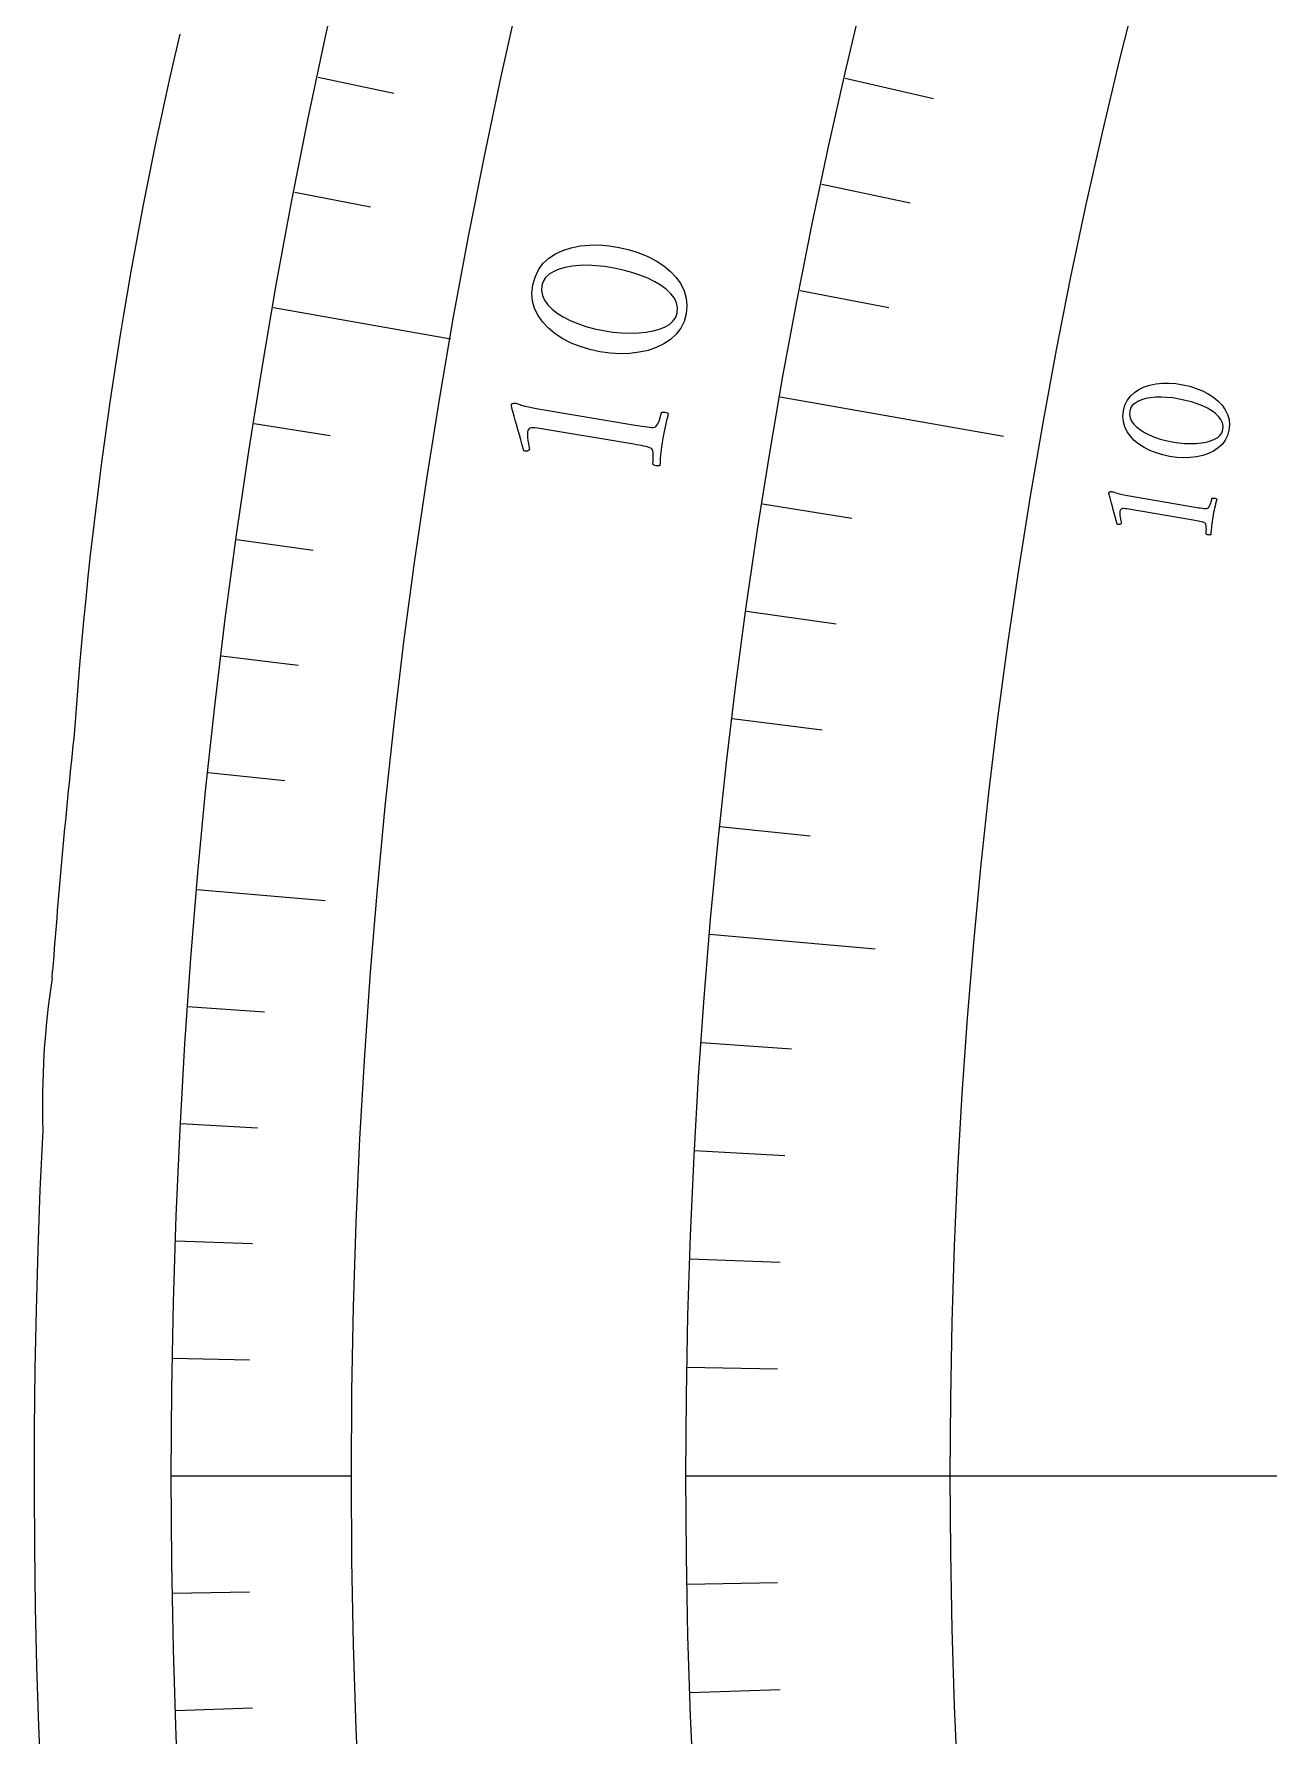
# Model space of a CAD drawing. Header units: millimetres. Extents: x -50 to 50, y -50 to 64.
# Drawn here: x -50 to -41, y -1.9 to 10.5 of the extents above; entities that cross this region are included whole.
import ezdxf

# ---------------------------------------------------------------- set-up
doc = ezdxf.new("R2010")
doc.units = ezdxf.units.MM
for name, color, linetype in [('CUT_OUTER', 1, 'Continuous'), ('ENGRAVE', 7, 'Continuous'), ('ENGRAVE_FINE', 8, 'Continuous'), ('TEXT', 5, 'Continuous')]:
    doc.layers.add(name, color=color, linetype=linetype)

msp = doc.modelspace()

# ---------------------------------------------------------------- linework, layer by layer
at = {"layer": 'CUT_OUTER'}
msp.add_lwpolyline([(-49.8683, 3.6253), (-49.8645, 3.6782)], dxfattribs=at)
for centre, radius, start, end in [((-17.8996, 3.2202), 31.8813, 166.79873, 176.03037), ((-0.6288, 0.0522), 49.369, 173.74957, 175.78799), ((0, -0.0002), 49.9998, 177.11535, 4.43206), ((-43.7761, 2.6938), 6.163, 171.30666, 181.65282)]:
    msp.add_arc(centre, radius, start, end, dxfattribs=at)
at = {"layer": 'ENGRAVE'}
for points in [[(-48.2556, 8.5088), (-46.963, 8.2808)], [(-44.5626, 7.8576), (-42.9376, 7.5711)], [(-48.8135, 4.2706), (-47.8796, 4.1889)], [(-45.0778, 3.9438), (-43.8724, 3.8383)], [(-49, 0), (-47.6875, 0)], [(-45.25, 0), (-39.75, 0)]]:
    msp.add_lwpolyline(points, dxfattribs=at)
for radius in [49, 49, 47.6875, 45.25, 45.25, 43.325]:
    msp.add_circle((0, 0), radius, dxfattribs=at)
at = {"layer": 'ENGRAVE_FINE'}
for points in [[(-47.9292, 10.1877), (-47.379, 10.0707)], [(-44.0902, 10.179), (-43.4472, 10.0306)], [(-48.0997, 9.3496), (-47.5476, 9.2423)], [(-44.2612, 9.408), (-43.6156, 9.2708)], [(-44.4186, 8.6341), (-43.7708, 8.5082)], [(-48.3967, 7.6653), (-47.8412, 7.5773)], [(-44.6929, 7.0787), (-44.041, 6.9754)], [(-48.5231, 6.8195), (-47.9661, 6.7412)], [(-44.8096, 6.2976), (-44.1561, 6.2057)], [(-48.6348, 5.9716), (-48.0765, 5.903)], [(-44.9127, 5.5146), (-44.2576, 5.4342)], [(-48.7316, 5.1219), (-48.1722, 5.0631)], [(-45.0021, 4.7299), (-44.3457, 4.6609)], [(-48.8806, 3.4181), (-48.3195, 3.3788)], [(-45.1398, 3.1565), (-44.4814, 3.1104)], [(-48.9328, 2.5645), (-48.3711, 2.535)], [(-45.188, 2.3682), (-44.5289, 2.3337)], [(-48.9702, 1.7101), (-48.408, 1.6904)], [(-45.2224, 1.5792), (-44.5628, 1.5562)], [(-48.9925, 0.8552), (-48.4301, 0.8454)], [(-45.2431, 0.7897), (-44.5832, 0.7782)], [(-48.9925, -0.8552), (-48.4301, -0.8454)], [(-45.2431, -0.7897), (-44.5832, -0.7782)], [(-45.2224, -1.5792), (-44.5628, -1.5562)], [(-48.9702, -1.7101), (-48.408, -1.6904)]]:
    msp.add_lwpolyline(points, dxfattribs=at)
at = {"layer": 'TEXT'}
for points in [[(-46.3659, 8.6718), (-46.3499, 8.7308), (-46.3251, 8.7831), (-46.2918, 8.8287), (-46.2497, 8.8675), (-46.2007, 8.8998), (-46.1464, 8.9255), (-46.0867, 8.9448), (-46.0217, 8.9577), (-45.953, 8.9642), (-45.8825, 8.9647), (-45.81, 8.959), (-45.7356, 8.9473), (-45.6623, 8.9301), (-45.5931, 8.9079), (-45.5279, 8.8808), (-45.4668, 8.8488), (-45.4113, 8.8124), (-45.363, 8.7724), (-45.3217, 8.7287), (-45.2876, 8.6812), (-45.2623, 8.6306), (-45.2474, 8.5774), (-45.243, 8.5215), (-45.249, 8.4629), (-45.2643, 8.4076), (-45.2884, 8.3581), (-45.3215, 8.3142), (-45.3634, 8.276), (-45.4124, 8.2437), (-45.4668, 8.2174), (-45.5264, 8.1971), (-45.5914, 8.1828), (-45.66, 8.1747), (-45.7306, 8.1726), (-45.8032, 8.1768), (-45.8778, 8.1872), (-45.9514, 8.2032), (-46.021, 8.2243), (-46.0865, 8.2505), (-46.1481, 8.2818), (-46.204, 8.3177), (-46.2526, 8.3578), (-46.2939, 8.4019), (-46.3278, 8.4501), (-46.3529, 8.5017), (-46.3677, 8.5559), (-46.372, 8.6126), (-46.3659, 8.6718)], [(-46.3002, 8.6689), (-46.3028, 8.6324), (-46.2964, 8.597), (-46.2813, 8.5627), (-46.2573, 8.5294), (-46.2257, 8.4977), (-46.188, 8.4681), (-46.144, 8.4404), (-46.0937, 8.4148), (-46.0385, 8.3918), (-45.9795, 8.3718), (-45.9167, 8.3548), (-45.8501, 8.3408), (-45.7837, 8.3306), (-45.7193, 8.3244), (-45.6571, 8.3223), (-45.597, 8.3242), (-45.5406, 8.3298), (-45.4894, 8.3391), (-45.4434, 8.3518), (-45.4025, 8.3682), (-45.3683, 8.388), (-45.3422, 8.4112), (-45.3242, 8.4378), (-45.3142, 8.4678), (-45.3116, 8.5058), (-45.3182, 8.5421), (-45.334, 8.5768), (-45.3592, 8.6098), (-45.3921, 8.6409), (-45.4314, 8.67), (-45.477, 8.697), (-45.529, 8.722), (-45.5857, 8.7445), (-45.6455, 8.7644), (-45.7083, 8.7814), (-45.7742, 8.7958), (-45.8411, 8.8068), (-45.9053, 8.8138), (-45.9667, 8.8166), (-46.0253, 8.8152), (-46.08, 8.8099), (-46.1296, 8.8007), (-46.1743, 8.7878), (-46.2139, 8.7711), (-46.2471, 8.7508), (-46.2726, 8.7269), (-46.2903, 8.6996), (-46.3002, 8.6689)], [(-42.0623, 7.7565), (-42.0514, 7.7969), (-42.0345, 7.8328), (-42.0117, 7.864), (-41.983, 7.8907), (-41.9494, 7.9129), (-41.9121, 7.9307), (-41.8711, 7.9441), (-41.8264, 7.953), (-41.7793, 7.9577), (-41.7308, 7.9582), (-41.681, 7.9546), (-41.6298, 7.9467), (-41.5793, 7.9351), (-41.5317, 7.9201), (-41.4868, 7.9017), (-41.4447, 7.8798), (-41.4064, 7.855), (-41.3731, 7.8276), (-41.3446, 7.7976), (-41.321, 7.765), (-41.3035, 7.7303), (-41.2932, 7.6937), (-41.29, 7.6552), (-41.294, 7.6148), (-41.3045, 7.5767), (-41.321, 7.5426), (-41.3437, 7.5123), (-41.3725, 7.486), (-41.4062, 7.4636), (-41.4435, 7.4455), (-41.4845, 7.4315), (-41.5292, 7.4216), (-41.5764, 7.416), (-41.6249, 7.4146), (-41.6748, 7.4174), (-41.7261, 7.4245), (-41.7767, 7.4355), (-41.8245, 7.45), (-41.8696, 7.4679), (-41.912, 7.4894), (-41.9504, 7.514), (-41.9839, 7.5414), (-42.0123, 7.5717), (-42.0357, 7.6047), (-42.053, 7.64), (-42.0633, 7.6771), (-42.0663, 7.7159), (-42.0623, 7.7565)], [(-45.6287, 7.5133), (-46.3328, 7.6292), (-46.3501, 7.6316), (-46.3647, 7.6324), (-46.3766, 7.6318), (-46.3858, 7.6296), (-46.3928, 7.6259), (-46.3983, 7.6203), (-46.4022, 7.613), (-46.4046, 7.604), (-46.4057, 7.5925), (-46.4054, 7.5781), (-46.404, 7.5607), (-46.4013, 7.5403), (-46.3981, 7.5197), (-46.395, 7.5017), (-46.392, 7.4863), (-46.3892, 7.4735), (-46.397, 7.4674), (-46.405, 7.4635), (-46.4134, 7.4617), (-46.4222, 7.4621), (-46.4223, 7.4621), (-46.4226, 7.4621), (-46.4232, 7.4622), (-46.424, 7.4624), (-46.4272, 7.4631), (-46.4296, 7.4642), (-46.4313, 7.4656), (-46.4323, 7.4674), (-46.4426, 7.506), (-46.453, 7.5443), (-46.4636, 7.5823), (-46.4743, 7.62), (-46.4846, 7.656), (-46.4939, 7.6888), (-46.5022, 7.7184), (-46.5095, 7.7449), (-46.5155, 7.7668), (-46.5197, 7.7827), (-46.5222, 7.7926), (-46.5229, 7.7965), (-46.5223, 7.8001), (-46.5209, 7.8042), (-46.5183, 7.8074), (-46.5145, 7.8096), (-46.5095, 7.811), (-46.5041, 7.8118), (-46.4991, 7.8125), (-46.4947, 7.8131), (-46.4907, 7.8134), (-46.4881, 7.8125), (-46.4801, 7.8098), (-46.4669, 7.8053), (-46.4483, 7.7989), (-46.4247, 7.7917), (-46.3964, 7.7846), (-46.3634, 7.7777), (-46.3257, 7.7709), (-45.6059, 7.6501), (-45.5867, 7.647), (-45.5681, 7.644), (-45.5501, 7.6413), (-45.5328, 7.6388), (-45.5165, 7.6369), (-45.5016, 7.6361), (-45.4882, 7.6362), (-45.4762, 7.6375), (-45.4713, 7.6397), (-45.4663, 7.6445), (-45.4611, 7.6517), (-45.4557, 7.6613), (-45.4504, 7.6725), (-45.4457, 7.684), (-45.4414, 7.696), (-45.4377, 7.7084), (-45.4345, 7.7201), (-45.4319, 7.7299), (-45.43, 7.738), (-45.4288, 7.7442), (-45.4242, 7.7459), (-45.4183, 7.7467), (-45.4112, 7.7468), (-45.4028, 7.7461), (-45.3946, 7.7447), (-45.3879, 7.7424), (-45.3827, 7.7395), (-45.379, 7.7357), (-45.3851, 7.71), (-45.3909, 7.6854), (-45.3964, 7.6619), (-45.4017, 7.6395), (-45.4066, 7.6172), (-45.4114, 7.5939), (-45.4159, 7.5696), (-45.4203, 7.5444), (-45.4241, 7.5202), (-45.4275, 7.497), (-45.4303, 7.4748), (-45.4325, 7.4537), (-45.4346, 7.4324), (-45.4368, 7.4095), (-45.4391, 7.385), (-45.4416, 7.3589), (-45.4463, 7.3566), (-45.4522, 7.3554), (-45.4593, 7.3555), (-45.4675, 7.3568), (-45.4757, 7.3588), (-45.4824, 7.3612), (-45.4877, 7.3639), (-45.4915, 7.367), (-45.4907, 7.3733), (-45.4898, 7.3815), (-45.489, 7.3917), (-45.4883, 7.4038), (-45.4878, 7.4167), (-45.488, 7.4294), (-45.4888, 7.4419), (-45.4901, 7.4541), (-45.4921, 7.4649), (-45.4948, 7.4731), (-45.4981, 7.4786), (-45.5021, 7.4815), (-45.513, 7.4866), (-45.5257, 7.4913), (-45.5399, 7.4956), (-45.5559, 7.4995), (-45.573, 7.5031), (-45.5909, 7.5066), (-45.6094, 7.51), (-45.6287, 7.5133)], [(-42.0172, 7.7546), (-42.0188, 7.7296), (-42.0144, 7.7054), (-42.0039, 7.6818), (-41.9873, 7.6591), (-41.9656, 7.6374), (-41.9396, 7.6171), (-41.9093, 7.5982), (-41.8747, 7.5806), (-41.8367, 7.5649), (-41.7961, 7.5512), (-41.7529, 7.5396), (-41.7072, 7.53), (-41.6615, 7.5231), (-41.6172, 7.5189), (-41.5745, 7.5174), (-41.5332, 7.5188), (-41.4944, 7.5228), (-41.4592, 7.5292), (-41.4275, 7.538), (-41.3995, 7.5493), (-41.376, 7.563), (-41.3581, 7.579), (-41.3457, 7.5974), (-41.3389, 7.6181), (-41.3372, 7.6442), (-41.3418, 7.6692), (-41.3527, 7.693), (-41.3701, 7.7157), (-41.3928, 7.7371), (-41.4198, 7.757), (-41.4513, 7.7754), (-41.4871, 7.7925), (-41.5262, 7.8078), (-41.5673, 7.8213), (-41.6105, 7.8329), (-41.6559, 7.8426), (-41.7019, 7.85), (-41.746, 7.8546), (-41.7882, 7.8564), (-41.8285, 7.8553), (-41.8661, 7.8515), (-41.9002, 7.8452), (-41.9309, 7.8362), (-41.958, 7.8247), (-41.9808, 7.8107), (-41.9983, 7.7944), (-42.0104, 7.7756), (-42.0172, 7.7546)], [(-41.5553, 6.9611), (-42.0391, 7.0422), (-42.0511, 7.0438), (-42.0611, 7.0444), (-42.0693, 7.044), (-42.0756, 7.0426), (-42.0804, 7.04), (-42.0842, 7.0362), (-42.0869, 7.0312), (-42.0886, 7.025), (-42.0893, 7.0172), (-42.0892, 7.0073), (-42.0882, 6.9954), (-42.0864, 6.9814), (-42.0842, 6.9673), (-42.0821, 6.9549), (-42.0802, 6.9444), (-42.0783, 6.9356), (-42.0836, 6.9314), (-42.0891, 6.9288), (-42.0949, 6.9276), (-42.1009, 6.9278), (-42.101, 6.9279), (-42.1012, 6.9279), (-42.1016, 6.928), (-42.1022, 6.928), (-42.1044, 6.9286), (-42.106, 6.9293), (-42.1072, 6.9303), (-42.1079, 6.9315), (-42.1149, 6.958), (-42.122, 6.9843), (-42.1292, 7.0103), (-42.1365, 7.0362), (-42.1435, 7.0609), (-42.1498, 7.0834), (-42.1555, 7.1037), (-42.1605, 7.1218), (-42.1646, 7.1368), (-42.1675, 7.1477), (-42.1691, 7.1545), (-42.1696, 7.1572), (-42.1692, 7.1596), (-42.1683, 7.1624), (-42.1665, 7.1646), (-42.1639, 7.1661), (-42.1604, 7.1671), (-42.1567, 7.1676), (-42.1533, 7.1681), (-42.1502, 7.1685), (-42.1475, 7.1687), (-42.1457, 7.1681), (-42.1402, 7.1662), (-42.1311, 7.1631), (-42.1184, 7.1587), (-42.1022, 7.1537), (-42.0827, 7.1488), (-42.06, 7.144), (-42.0341, 7.1392), (-41.5395, 7.0552), (-41.5262, 7.053), (-41.5134, 7.051), (-41.5011, 7.0491), (-41.4891, 7.0473), (-41.478, 7.046), (-41.4677, 7.0454), (-41.4585, 7.0455), (-41.4503, 7.0464), (-41.4469, 7.0479), (-41.4435, 7.0512), (-41.4399, 7.0561), (-41.4361, 7.0628), (-41.4325, 7.0704), (-41.4292, 7.0784), (-41.4263, 7.0866), (-41.4237, 7.0951), (-41.4215, 7.1032), (-41.4197, 7.11), (-41.4184, 7.1155), (-41.4175, 7.1198), (-41.4144, 7.1209), (-41.4103, 7.1215), (-41.4054, 7.1216), (-41.3997, 7.1211), (-41.394, 7.1201), (-41.3894, 7.1185), (-41.3858, 7.1165), (-41.3833, 7.1139), (-41.3875, 7.0962), (-41.3916, 7.0793), (-41.3954, 7.0631), (-41.399, 7.0477), (-41.4025, 7.0323), (-41.4058, 7.0162), (-41.4089, 6.9996), (-41.412, 6.9822), (-41.4147, 6.9655), (-41.417, 6.9496), (-41.419, 6.9343), (-41.4206, 6.9198), (-41.4221, 6.9051), (-41.4236, 6.8893), (-41.4253, 6.8724), (-41.427, 6.8545), (-41.4303, 6.8529), (-41.4344, 6.8521), (-41.4392, 6.8522), (-41.4449, 6.8531), (-41.4505, 6.8545), (-41.4551, 6.8562), (-41.4587, 6.8581), (-41.4613, 6.8602), (-41.4607, 6.8645), (-41.4602, 6.8702), (-41.4596, 6.8771), (-41.459, 6.8855), (-41.4587, 6.8944), (-41.4588, 6.9031), (-41.4593, 6.9117), (-41.4602, 6.9201), (-41.4615, 6.9276), (-41.4634, 6.9332), (-41.4656, 6.937), (-41.4684, 6.939), (-41.4759, 6.9426), (-41.4845, 6.9458), (-41.4944, 6.9488), (-41.5053, 6.9515), (-41.5171, 6.954), (-41.5293, 6.9565), (-41.5421, 6.9588), (-41.5553, 6.9611)]]:
    msp.add_lwpolyline(points, close=True, dxfattribs=at)

doc.saveas('drawing.dxf')
